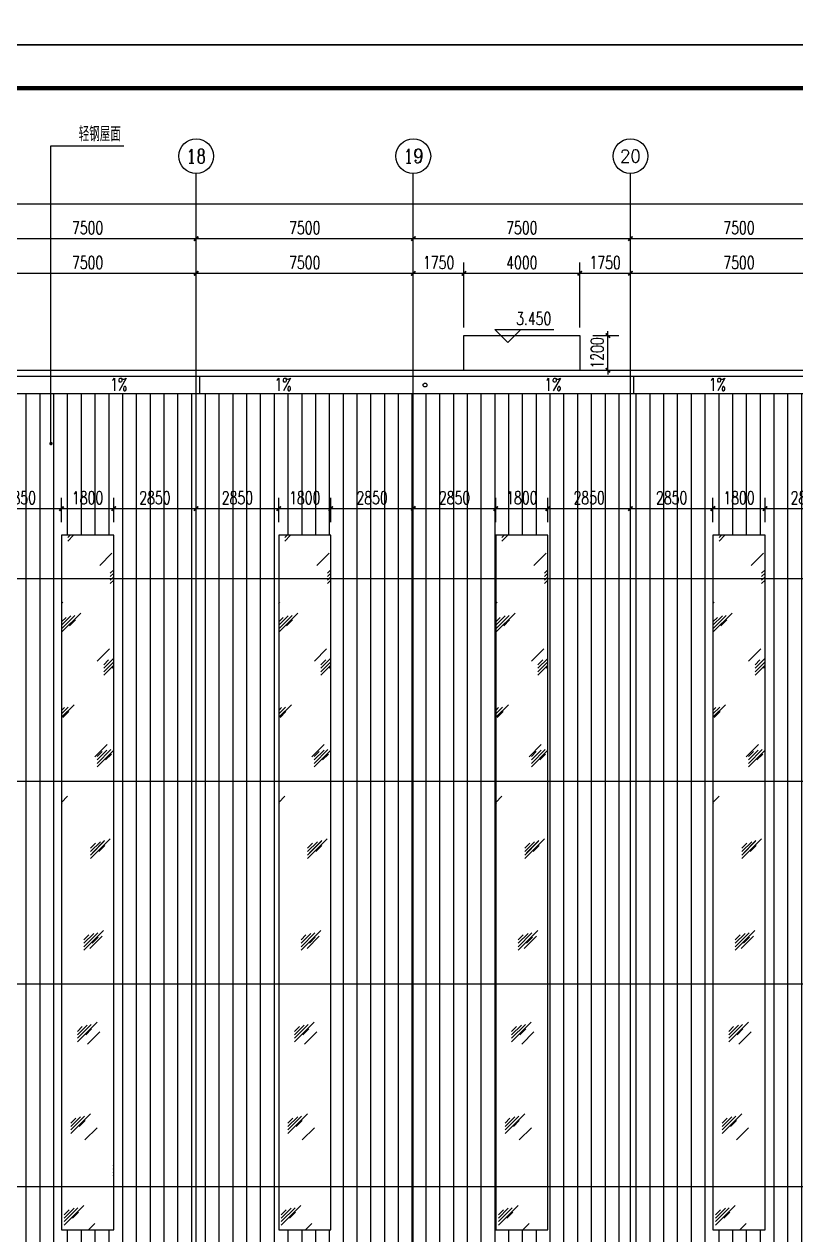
# Model space of a CAD drawing. Extents: x 962303 to 1579583, y -174742 to 224716.
# Drawn here: x 1470283 to 1496935, y 36142 to 77971 of the extents above; entities that cross this region are included whole.
import ezdxf
from ezdxf.enums import TextEntityAlignment as Align

# ---------------------------------------------------------------- set-up
doc = ezdxf.new("R2010")
doc.units = 0
doc.header["$LTSCALE"] = 1000
doc.header["$MEASUREMENT"] = 0
for name, color, linetype in [('AXIS', 3, 'Continuous'), ('AXIS_TEXT', 7, 'Continuous'), ('DIM_ELEV', 3, 'Continuous'), ('DIM_LEAD', 3, 'Continuous'), ('DIM_SYMB', 3, 'Continuous'), ('DOTE', 1, 'Continuous'), ('PUB_DIM', 3, 'Continuous'), ('PUB_TEXT', 7, 'Continuous'), ('PUB_TITLE', 4, 'Continuous')]:
    doc.layers.add(name, color=color, linetype=linetype)
doc.styles.add('_TCH_AXIS', font='COMPLEX', dxfattribs={"bigfont": 'GBCBIG'})
doc.styles.add('_TCH_DIM', font='SIMPLEX', dxfattribs={"bigfont": 'GBCBIG'})
doc.styles.add('_TCH_DIM_T3', font='SIMPLEX', dxfattribs={"width": 0.705882, "bigfont": 'GBCBIG'})
doc.styles.add('COMPLEX', font='COMPLEX')
doc.dimstyles.new('_TCH_ARCH&&150', dxfattribs={"dimtxt": 446.25, "dimasz": 150, "dimexe": 375, "dimexo": 450, "dimgap": 150, "dimtad": 1, "dimdec": 0, "dimzin": 0, "dimdsep": 46, "dimtxsty": '_TCH_DIM_T3', "dimblk": 'ARCHTICK', "dimcen": 0.09, "dimclrt": 7, "dimazin": 2, "dimtfac": 1, "dimtdec": 0, "dimtix": 1, "dimtmove": 2, "dimatfit": 3, "dimfxl": 0, "dimtolj": 1, "dimtzin": 0, "dimarcsym": 0})

# ---------------------------------------------------------------- blocks, each defined once
blk = doc.blocks.new('_ArchTick')
at = {"color": 0, "linetype": 'ByBlock', "const_width": 0.4}
blk.add_lwpolyline([(-0.5, -0.5), (0.5, 0.5)], dxfattribs=at)
blk = doc.blocks.new('*D167')
at = {"layer": 'Defpoints', "color": 0}
for p in [(1471573, 61234), (1468723, 60313), (1471573, 60313)]:
    blk.add_point(p, dxfattribs=at)
at = {"layer": 'PUB_DIM', "color": 0, "lineweight": -2}
for p, q in [((1468723, 60763), (1468723, 61609)), ((1471573, 60763), (1471573, 61609)), ((1468723, 61234), (1471573, 61234))]:
    blk.add_line(p, q, dxfattribs=at)
at = {"layer": 'PUB_DIM', "color": 0, "lineweight": -2, "xscale": 150, "yscale": 150, "zscale": 150, "rotation": 180}
blk.add_blockref('_ArchTick', (1468723, 61234), dxfattribs=at)
at = {"layer": 'PUB_DIM', "color": 0, "lineweight": -2, "xscale": 150, "yscale": 150, "zscale": 150}
blk.add_blockref('_ArchTick', (1471573, 61234), dxfattribs=at)
at = {"layer": 'PUB_DIM', "color": 7, "insert": (1470148, 61607), "char_height": 446.2, "attachment_point": 5, "style": '_TCH_DIM_T3'}
blk.add_mtext('\\A1;2850', dxfattribs=at)
blk = doc.blocks.new('*D168')
at = {"layer": 'Defpoints', "color": 0}
for p in [(1473373, 61234), (1471573, 60313), (1473373, 60313)]:
    blk.add_point(p, dxfattribs=at)
at = {"layer": 'PUB_DIM', "color": 0, "lineweight": -2}
for p, q in [((1471573, 60763), (1471573, 61609)), ((1473373, 60763), (1473373, 61609)), ((1471573, 61234), (1473373, 61234))]:
    blk.add_line(p, q, dxfattribs=at)
at = {"layer": 'PUB_DIM', "color": 0, "lineweight": -2, "xscale": 150, "yscale": 150, "zscale": 150, "rotation": 180}
blk.add_blockref('_ArchTick', (1471573, 61234), dxfattribs=at)
at = {"layer": 'PUB_DIM', "color": 0, "lineweight": -2, "xscale": 150, "yscale": 150, "zscale": 150}
blk.add_blockref('_ArchTick', (1473373, 61234), dxfattribs=at)
at = {"layer": 'PUB_DIM', "color": 7, "insert": (1472473, 61607), "char_height": 446.2, "attachment_point": 5, "style": '_TCH_DIM_T3'}
blk.add_mtext('\\A1;1800', dxfattribs=at)
blk = doc.blocks.new('*D169')
at = {"layer": 'Defpoints', "color": 0}
for p in [(1476223, 61234), (1473373, 60313), (1476223, 60313)]:
    blk.add_point(p, dxfattribs=at)
at = {"layer": 'PUB_DIM', "color": 0, "lineweight": -2}
for p, q in [((1473373, 60763), (1473373, 61609)), ((1476223, 60763), (1476223, 61609)), ((1473373, 61234), (1476223, 61234))]:
    blk.add_line(p, q, dxfattribs=at)
at = {"layer": 'PUB_DIM', "color": 0, "lineweight": -2, "xscale": 150, "yscale": 150, "zscale": 150, "rotation": 180}
blk.add_blockref('_ArchTick', (1473373, 61234), dxfattribs=at)
at = {"layer": 'PUB_DIM', "color": 0, "lineweight": -2, "xscale": 150, "yscale": 150, "zscale": 150}
blk.add_blockref('_ArchTick', (1476223, 61234), dxfattribs=at)
at = {"layer": 'PUB_DIM', "color": 7, "insert": (1474798, 61607), "char_height": 446.2, "attachment_point": 5, "style": '_TCH_DIM_T3'}
blk.add_mtext('\\A1;2850', dxfattribs=at)
blk = doc.blocks.new('*D170')
at = {"layer": 'Defpoints', "color": 0}
for p in [(1479073, 61234), (1476223, 60313), (1479073, 60313)]:
    blk.add_point(p, dxfattribs=at)
at = {"layer": 'PUB_DIM', "color": 0, "lineweight": -2}
for p, q in [((1476223, 60763), (1476223, 61609)), ((1479073, 60763), (1479073, 61609)), ((1476223, 61234), (1479073, 61234))]:
    blk.add_line(p, q, dxfattribs=at)
at = {"layer": 'PUB_DIM', "color": 0, "lineweight": -2, "xscale": 150, "yscale": 150, "zscale": 150, "rotation": 180}
blk.add_blockref('_ArchTick', (1476223, 61234), dxfattribs=at)
at = {"layer": 'PUB_DIM', "color": 0, "lineweight": -2, "xscale": 150, "yscale": 150, "zscale": 150}
blk.add_blockref('_ArchTick', (1479073, 61234), dxfattribs=at)
at = {"layer": 'PUB_DIM', "color": 7, "insert": (1477648, 61607), "char_height": 446.2, "attachment_point": 5, "style": '_TCH_DIM_T3'}
blk.add_mtext('\\A1;2850', dxfattribs=at)
blk = doc.blocks.new('*D171')
at = {"layer": 'Defpoints', "color": 0}
for p in [(1480873, 61234), (1479073, 60313), (1480873, 60313)]:
    blk.add_point(p, dxfattribs=at)
at = {"layer": 'PUB_DIM', "color": 0, "lineweight": -2}
for p, q in [((1479073, 60763), (1479073, 61609)), ((1480873, 60763), (1480873, 61609)), ((1479073, 61234), (1480873, 61234))]:
    blk.add_line(p, q, dxfattribs=at)
at = {"layer": 'PUB_DIM', "color": 0, "lineweight": -2, "xscale": 150, "yscale": 150, "zscale": 150, "rotation": 180}
blk.add_blockref('_ArchTick', (1479073, 61234), dxfattribs=at)
at = {"layer": 'PUB_DIM', "color": 0, "lineweight": -2, "xscale": 150, "yscale": 150, "zscale": 150}
blk.add_blockref('_ArchTick', (1480873, 61234), dxfattribs=at)
at = {"layer": 'PUB_DIM', "color": 7, "insert": (1479973, 61607), "char_height": 446.2, "attachment_point": 5, "style": '_TCH_DIM_T3'}
blk.add_mtext('\\A1;1800', dxfattribs=at)
blk = doc.blocks.new('*D172')
at = {"layer": 'Defpoints', "color": 0}
for p in [(1483723, 61234), (1480873, 60313), (1483723, 60313)]:
    blk.add_point(p, dxfattribs=at)
at = {"layer": 'PUB_DIM', "color": 0, "lineweight": -2}
for p, q in [((1480873, 60763), (1480873, 61609)), ((1483723, 60763), (1483723, 61609)), ((1480873, 61234), (1483723, 61234))]:
    blk.add_line(p, q, dxfattribs=at)
at = {"layer": 'PUB_DIM', "color": 0, "lineweight": -2, "xscale": 150, "yscale": 150, "zscale": 150, "rotation": 180}
blk.add_blockref('_ArchTick', (1480873, 61234), dxfattribs=at)
at = {"layer": 'PUB_DIM', "color": 0, "lineweight": -2, "xscale": 150, "yscale": 150, "zscale": 150}
blk.add_blockref('_ArchTick', (1483723, 61234), dxfattribs=at)
at = {"layer": 'PUB_DIM', "color": 7, "insert": (1482298, 61607), "char_height": 446.2, "attachment_point": 5, "style": '_TCH_DIM_T3'}
blk.add_mtext('\\A1;2850', dxfattribs=at)
blk = doc.blocks.new('*D173')
at = {"layer": 'Defpoints', "color": 0}
for p in [(1486573, 61234), (1483723, 60313), (1486573, 60313)]:
    blk.add_point(p, dxfattribs=at)
at = {"layer": 'PUB_DIM', "color": 0, "lineweight": -2}
for p, q in [((1483723, 60763), (1483723, 61609)), ((1486573, 60763), (1486573, 61609)), ((1483723, 61234), (1486573, 61234))]:
    blk.add_line(p, q, dxfattribs=at)
at = {"layer": 'PUB_DIM', "color": 0, "lineweight": -2, "xscale": 150, "yscale": 150, "zscale": 150, "rotation": 180}
blk.add_blockref('_ArchTick', (1483723, 61234), dxfattribs=at)
at = {"layer": 'PUB_DIM', "color": 0, "lineweight": -2, "xscale": 150, "yscale": 150, "zscale": 150}
blk.add_blockref('_ArchTick', (1486573, 61234), dxfattribs=at)
at = {"layer": 'PUB_DIM', "color": 7, "insert": (1485148, 61607), "char_height": 446.2, "attachment_point": 5, "style": '_TCH_DIM_T3'}
blk.add_mtext('\\A1;2850', dxfattribs=at)
blk = doc.blocks.new('*D174')
at = {"layer": 'Defpoints', "color": 0}
for p in [(1488373, 61234), (1486573, 60313), (1488373, 60313)]:
    blk.add_point(p, dxfattribs=at)
at = {"layer": 'PUB_DIM', "color": 0, "lineweight": -2}
for p, q in [((1486573, 60763), (1486573, 61609)), ((1488373, 60763), (1488373, 61609)), ((1486573, 61234), (1488373, 61234))]:
    blk.add_line(p, q, dxfattribs=at)
at = {"layer": 'PUB_DIM', "color": 0, "lineweight": -2, "xscale": 150, "yscale": 150, "zscale": 150, "rotation": 180}
blk.add_blockref('_ArchTick', (1486573, 61234), dxfattribs=at)
at = {"layer": 'PUB_DIM', "color": 0, "lineweight": -2, "xscale": 150, "yscale": 150, "zscale": 150}
blk.add_blockref('_ArchTick', (1488373, 61234), dxfattribs=at)
at = {"layer": 'PUB_DIM', "color": 7, "insert": (1487473, 61607), "char_height": 446.2, "attachment_point": 5, "style": '_TCH_DIM_T3'}
blk.add_mtext('\\A1;1800', dxfattribs=at)
blk = doc.blocks.new('*D175')
at = {"layer": 'Defpoints', "color": 0}
for p in [(1491223, 61234), (1488373, 60313), (1491223, 60313)]:
    blk.add_point(p, dxfattribs=at)
at = {"layer": 'PUB_DIM', "color": 0, "lineweight": -2}
for p, q in [((1488373, 60763), (1488373, 61609)), ((1491223, 60763), (1491223, 61609)), ((1488373, 61234), (1491223, 61234))]:
    blk.add_line(p, q, dxfattribs=at)
at = {"layer": 'PUB_DIM', "color": 0, "lineweight": -2, "xscale": 150, "yscale": 150, "zscale": 150, "rotation": 180}
blk.add_blockref('_ArchTick', (1488373, 61234), dxfattribs=at)
at = {"layer": 'PUB_DIM', "color": 0, "lineweight": -2, "xscale": 150, "yscale": 150, "zscale": 150}
blk.add_blockref('_ArchTick', (1491223, 61234), dxfattribs=at)
at = {"layer": 'PUB_DIM', "color": 7, "insert": (1489798, 61607), "char_height": 446.2, "attachment_point": 5, "style": '_TCH_DIM_T3'}
blk.add_mtext('\\A1;2850', dxfattribs=at)
blk = doc.blocks.new('*D176')
at = {"layer": 'Defpoints', "color": 0}
for p in [(1494073, 61234), (1491223, 60313), (1494073, 60313)]:
    blk.add_point(p, dxfattribs=at)
at = {"layer": 'PUB_DIM', "color": 0, "lineweight": -2}
for p, q in [((1491223, 60763), (1491223, 61609)), ((1494073, 60763), (1494073, 61609)), ((1491223, 61234), (1494073, 61234))]:
    blk.add_line(p, q, dxfattribs=at)
at = {"layer": 'PUB_DIM', "color": 0, "lineweight": -2, "xscale": 150, "yscale": 150, "zscale": 150, "rotation": 180}
blk.add_blockref('_ArchTick', (1491223, 61234), dxfattribs=at)
at = {"layer": 'PUB_DIM', "color": 0, "lineweight": -2, "xscale": 150, "yscale": 150, "zscale": 150}
blk.add_blockref('_ArchTick', (1494073, 61234), dxfattribs=at)
at = {"layer": 'PUB_DIM', "color": 7, "insert": (1492648, 61607), "char_height": 446.2, "attachment_point": 5, "style": '_TCH_DIM_T3'}
blk.add_mtext('\\A1;2850', dxfattribs=at)
blk = doc.blocks.new('*D177')
at = {"layer": 'Defpoints', "color": 0}
for p in [(1495873, 61234), (1494073, 60313), (1495873, 60313)]:
    blk.add_point(p, dxfattribs=at)
at = {"layer": 'PUB_DIM', "color": 0, "lineweight": -2}
for p, q in [((1494073, 60763), (1494073, 61609)), ((1495873, 60763), (1495873, 61609)), ((1494073, 61234), (1495873, 61234))]:
    blk.add_line(p, q, dxfattribs=at)
at = {"layer": 'PUB_DIM', "color": 0, "lineweight": -2, "xscale": 150, "yscale": 150, "zscale": 150, "rotation": 180}
blk.add_blockref('_ArchTick', (1494073, 61234), dxfattribs=at)
at = {"layer": 'PUB_DIM', "color": 0, "lineweight": -2, "xscale": 150, "yscale": 150, "zscale": 150}
blk.add_blockref('_ArchTick', (1495873, 61234), dxfattribs=at)
at = {"layer": 'PUB_DIM', "color": 7, "insert": (1494973, 61607), "char_height": 446.2, "attachment_point": 5, "style": '_TCH_DIM_T3'}
blk.add_mtext('\\A1;1800', dxfattribs=at)
blk = doc.blocks.new('*D178')
at = {"layer": 'Defpoints', "color": 0}
for p in [(1498723, 61234), (1495873, 60313), (1498723, 60313)]:
    blk.add_point(p, dxfattribs=at)
at = {"layer": 'PUB_DIM', "color": 0, "lineweight": -2}
for p, q in [((1495873, 60763), (1495873, 61609)), ((1498723, 60763), (1498723, 61609)), ((1495873, 61234), (1498723, 61234))]:
    blk.add_line(p, q, dxfattribs=at)
at = {"layer": 'PUB_DIM', "color": 0, "lineweight": -2, "xscale": 150, "yscale": 150, "zscale": 150, "rotation": 180}
blk.add_blockref('_ArchTick', (1495873, 61234), dxfattribs=at)
at = {"layer": 'PUB_DIM', "color": 0, "lineweight": -2, "xscale": 150, "yscale": 150, "zscale": 150}
blk.add_blockref('_ArchTick', (1498723, 61234), dxfattribs=at)
at = {"layer": 'PUB_DIM', "color": 7, "insert": (1497298, 61607), "char_height": 446.2, "attachment_point": 5, "style": '_TCH_DIM_T3'}
blk.add_mtext('\\A1;2850', dxfattribs=at)
blk = doc.blocks.new('*D210')
at = {"layer": 'Defpoints', "color": 0}
for p in [(1489473, 67213), (1490448, 67213), (1489473, 66013)]:
    blk.add_point(p, dxfattribs=at)
at = {"layer": 'PUB_DIM', "color": 0, "lineweight": -2}
for p, q in [((1490448, 67213), (1490448, 67363)), ((1489923, 67213), (1490823, 67213)), ((1490448, 66013), (1490448, 67213)), ((1489923, 66013), (1490823, 66013)), ((1490448, 66013), (1490448, 65863))]:
    blk.add_line(p, q, dxfattribs=at)
at = {"layer": 'PUB_DIM', "color": 0, "lineweight": -2, "xscale": 150, "yscale": 150, "zscale": 150}
for p, rotation in [((1490448, 67213), 270), ((1490448, 66013), 90)]:
    blk.add_blockref('_ArchTick', p, dxfattribs=dict(at, rotation=rotation))
at = {"layer": 'PUB_DIM', "color": 7, "insert": (1490075, 66613), "char_height": 446.2, "attachment_point": 5, "rotation": 90, "style": '_TCH_DIM_T3'}
blk.add_mtext('\\A1;1200', dxfattribs=at)
blk = doc.blocks.new('*D237')
at = {"layer": 'AXIS', "color": 0, "lineweight": -2}
for p, q in [((1468723, 67490), (1468723, 69738)), ((1476223, 67490), (1476223, 69738)), ((1468723, 69363), (1476223, 69363))]:
    blk.add_line(p, q, dxfattribs=at)
at = {"layer": 'Defpoints', "color": 0}
for p in [(1476223, 69363), (1468723, 67040), (1476223, 67040)]:
    blk.add_point(p, dxfattribs=at)
at = {"layer": 'AXIS', "color": 0, "lineweight": -2, "xscale": 150, "yscale": 150, "zscale": 150, "rotation": 180}
blk.add_blockref('_ArchTick', (1468723, 69363), dxfattribs=at)
at = {"layer": 'AXIS', "color": 0, "lineweight": -2, "xscale": 150, "yscale": 150, "zscale": 150}
blk.add_blockref('_ArchTick', (1476223, 69363), dxfattribs=at)
at = {"layer": 'AXIS', "color": 7, "insert": (1472473, 69736), "char_height": 446.2, "attachment_point": 5, "style": '_TCH_DIM_T3'}
blk.add_mtext('\\A1;7500', dxfattribs=at)
blk = doc.blocks.new('*D238')
at = {"layer": 'AXIS', "color": 0, "lineweight": -2}
for p, q in [((1476223, 67490), (1476223, 69738)), ((1483723, 67490), (1483723, 69738)), ((1476223, 69363), (1483723, 69363))]:
    blk.add_line(p, q, dxfattribs=at)
at = {"layer": 'Defpoints', "color": 0}
for p in [(1483723, 69363), (1476223, 67040), (1483723, 67040)]:
    blk.add_point(p, dxfattribs=at)
at = {"layer": 'AXIS', "color": 0, "lineweight": -2, "xscale": 150, "yscale": 150, "zscale": 150, "rotation": 180}
blk.add_blockref('_ArchTick', (1476223, 69363), dxfattribs=at)
at = {"layer": 'AXIS', "color": 0, "lineweight": -2, "xscale": 150, "yscale": 150, "zscale": 150}
blk.add_blockref('_ArchTick', (1483723, 69363), dxfattribs=at)
at = {"layer": 'AXIS', "color": 7, "insert": (1479973, 69736), "char_height": 446.2, "attachment_point": 5, "style": '_TCH_DIM_T3'}
blk.add_mtext('\\A1;7500', dxfattribs=at)
blk = doc.blocks.new('*D239')
at = {"layer": 'AXIS', "color": 0, "lineweight": -2}
for p, q in [((1483723, 67490), (1483723, 69738)), ((1485473, 67490), (1485473, 69738)), ((1483723, 69363), (1485473, 69363))]:
    blk.add_line(p, q, dxfattribs=at)
at = {"layer": 'Defpoints', "color": 0}
for p in [(1485473, 69363), (1483723, 67040), (1485473, 67040)]:
    blk.add_point(p, dxfattribs=at)
at = {"layer": 'AXIS', "color": 0, "lineweight": -2, "xscale": 150, "yscale": 150, "zscale": 150, "rotation": 180}
blk.add_blockref('_ArchTick', (1483723, 69363), dxfattribs=at)
at = {"layer": 'AXIS', "color": 0, "lineweight": -2, "xscale": 150, "yscale": 150, "zscale": 150}
blk.add_blockref('_ArchTick', (1485473, 69363), dxfattribs=at)
at = {"layer": 'AXIS', "color": 7, "insert": (1484598, 69736), "char_height": 446.2, "attachment_point": 5, "style": '_TCH_DIM_T3'}
blk.add_mtext('\\A1;1750', dxfattribs=at)
blk = doc.blocks.new('*D240')
at = {"layer": 'AXIS', "color": 0, "lineweight": -2}
for p, q in [((1485473, 67490), (1485473, 69738)), ((1489473, 67490), (1489473, 69738)), ((1485473, 69363), (1489473, 69363))]:
    blk.add_line(p, q, dxfattribs=at)
at = {"layer": 'Defpoints', "color": 0}
for p in [(1489473, 69363), (1485473, 67040), (1489473, 67040)]:
    blk.add_point(p, dxfattribs=at)
at = {"layer": 'AXIS', "color": 0, "lineweight": -2, "xscale": 150, "yscale": 150, "zscale": 150, "rotation": 180}
blk.add_blockref('_ArchTick', (1485473, 69363), dxfattribs=at)
at = {"layer": 'AXIS', "color": 0, "lineweight": -2, "xscale": 150, "yscale": 150, "zscale": 150}
blk.add_blockref('_ArchTick', (1489473, 69363), dxfattribs=at)
at = {"layer": 'AXIS', "color": 7, "insert": (1487473, 69736), "char_height": 446.2, "attachment_point": 5, "style": '_TCH_DIM_T3'}
blk.add_mtext('\\A1;4000', dxfattribs=at)
blk = doc.blocks.new('*D241')
at = {"layer": 'AXIS', "color": 0, "lineweight": -2}
for p, q in [((1489473, 67490), (1489473, 69738)), ((1491223, 67490), (1491223, 69738)), ((1489473, 69363), (1491223, 69363))]:
    blk.add_line(p, q, dxfattribs=at)
at = {"layer": 'Defpoints', "color": 0}
for p in [(1491223, 69363), (1489473, 67040), (1491223, 67040)]:
    blk.add_point(p, dxfattribs=at)
at = {"layer": 'AXIS', "color": 0, "lineweight": -2, "xscale": 150, "yscale": 150, "zscale": 150, "rotation": 180}
blk.add_blockref('_ArchTick', (1489473, 69363), dxfattribs=at)
at = {"layer": 'AXIS', "color": 0, "lineweight": -2, "xscale": 150, "yscale": 150, "zscale": 150}
blk.add_blockref('_ArchTick', (1491223, 69363), dxfattribs=at)
at = {"layer": 'AXIS', "color": 7, "insert": (1490348, 69736), "char_height": 446.2, "attachment_point": 5, "style": '_TCH_DIM_T3'}
blk.add_mtext('\\A1;1750', dxfattribs=at)
blk = doc.blocks.new('*D242')
at = {"layer": 'AXIS', "color": 0, "lineweight": -2}
for p, q in [((1491223, 67490), (1491223, 69738)), ((1498723, 67490), (1498723, 69738)), ((1491223, 69363), (1498723, 69363))]:
    blk.add_line(p, q, dxfattribs=at)
at = {"layer": 'Defpoints', "color": 0}
for p in [(1498723, 69363), (1491223, 67040), (1498723, 67040)]:
    blk.add_point(p, dxfattribs=at)
at = {"layer": 'AXIS', "color": 0, "lineweight": -2, "xscale": 150, "yscale": 150, "zscale": 150, "rotation": 180}
blk.add_blockref('_ArchTick', (1491223, 69363), dxfattribs=at)
at = {"layer": 'AXIS', "color": 0, "lineweight": -2, "xscale": 150, "yscale": 150, "zscale": 150}
blk.add_blockref('_ArchTick', (1498723, 69363), dxfattribs=at)
at = {"layer": 'AXIS', "color": 7, "insert": (1494973, 69736), "char_height": 446.2, "attachment_point": 5, "style": '_TCH_DIM_T3'}
blk.add_mtext('\\A1;7500', dxfattribs=at)
blk = doc.blocks.new('*D849')
at = {"layer": 'AXIS', "color": 0, "lineweight": -2}
for p, q in [((1468723, 67263), (1468723, 70938)), ((1476223, 67263), (1476223, 70938)), ((1468723, 70563), (1476223, 70563))]:
    blk.add_line(p, q, dxfattribs=at)
at = {"layer": 'Defpoints', "color": 0}
for p in [(1476223, 70563), (1468723, 66813), (1476223, 66813)]:
    blk.add_point(p, dxfattribs=at)
at = {"layer": 'AXIS', "color": 0, "lineweight": -2, "xscale": 150, "yscale": 150, "zscale": 150, "rotation": 180}
blk.add_blockref('_ArchTick', (1468723, 70563), dxfattribs=at)
at = {"layer": 'AXIS', "color": 0, "lineweight": -2, "xscale": 150, "yscale": 150, "zscale": 150}
blk.add_blockref('_ArchTick', (1476223, 70563), dxfattribs=at)
at = {"layer": 'AXIS', "color": 7, "insert": (1472473, 70936), "char_height": 446.2, "attachment_point": 5, "style": '_TCH_DIM_T3'}
blk.add_mtext('\\A1;7500', dxfattribs=at)
blk = doc.blocks.new('*D850')
at = {"layer": 'AXIS', "color": 0, "lineweight": -2}
for p, q in [((1476223, 67263), (1476223, 70938)), ((1483723, 67263), (1483723, 70938)), ((1476223, 70563), (1483723, 70563))]:
    blk.add_line(p, q, dxfattribs=at)
at = {"layer": 'Defpoints', "color": 0}
for p in [(1483723, 70563), (1476223, 66813), (1483723, 66813)]:
    blk.add_point(p, dxfattribs=at)
at = {"layer": 'AXIS', "color": 0, "lineweight": -2, "xscale": 150, "yscale": 150, "zscale": 150, "rotation": 180}
blk.add_blockref('_ArchTick', (1476223, 70563), dxfattribs=at)
at = {"layer": 'AXIS', "color": 0, "lineweight": -2, "xscale": 150, "yscale": 150, "zscale": 150}
blk.add_blockref('_ArchTick', (1483723, 70563), dxfattribs=at)
at = {"layer": 'AXIS', "color": 7, "insert": (1479973, 70936), "char_height": 446.2, "attachment_point": 5, "style": '_TCH_DIM_T3'}
blk.add_mtext('\\A1;7500', dxfattribs=at)
blk = doc.blocks.new('*D851')
at = {"layer": 'AXIS', "color": 0, "lineweight": -2}
for p, q in [((1483723, 67263), (1483723, 70938)), ((1491223, 67263), (1491223, 70938)), ((1483723, 70563), (1491223, 70563))]:
    blk.add_line(p, q, dxfattribs=at)
at = {"layer": 'Defpoints', "color": 0}
for p in [(1491223, 70563), (1483723, 66813), (1491223, 66813)]:
    blk.add_point(p, dxfattribs=at)
at = {"layer": 'AXIS', "color": 0, "lineweight": -2, "xscale": 150, "yscale": 150, "zscale": 150, "rotation": 180}
blk.add_blockref('_ArchTick', (1483723, 70563), dxfattribs=at)
at = {"layer": 'AXIS', "color": 0, "lineweight": -2, "xscale": 150, "yscale": 150, "zscale": 150}
blk.add_blockref('_ArchTick', (1491223, 70563), dxfattribs=at)
at = {"layer": 'AXIS', "color": 7, "insert": (1487473, 70936), "char_height": 446.2, "attachment_point": 5, "style": '_TCH_DIM_T3'}
blk.add_mtext('\\A1;7500', dxfattribs=at)
blk = doc.blocks.new('*D852')
at = {"layer": 'AXIS', "color": 0, "lineweight": -2}
for p, q in [((1491223, 67263), (1491223, 70938)), ((1498723, 67263), (1498723, 70938)), ((1491223, 70563), (1498723, 70563))]:
    blk.add_line(p, q, dxfattribs=at)
at = {"layer": 'Defpoints', "color": 0}
for p in [(1498723, 70563), (1491223, 66813), (1498723, 66813)]:
    blk.add_point(p, dxfattribs=at)
at = {"layer": 'AXIS', "color": 0, "lineweight": -2, "xscale": 150, "yscale": 150, "zscale": 150, "rotation": 180}
blk.add_blockref('_ArchTick', (1491223, 70563), dxfattribs=at)
at = {"layer": 'AXIS', "color": 0, "lineweight": -2, "xscale": 150, "yscale": 150, "zscale": 150}
blk.add_blockref('_ArchTick', (1498723, 70563), dxfattribs=at)
at = {"layer": 'AXIS', "color": 7, "insert": (1494973, 70936), "char_height": 446.2, "attachment_point": 5, "style": '_TCH_DIM_T3'}
blk.add_mtext('\\A1;7500', dxfattribs=at)
blk = doc.blocks.new('*D861')
at = {"layer": 'AXIS', "color": 0, "lineweight": -2}
for p, q in [((1348723, 67263), (1348723, 72138)), ((1558723, 67263), (1558723, 72138)), ((1348723, 71763), (1558723, 71763))]:
    blk.add_line(p, q, dxfattribs=at)
at = {"layer": 'Defpoints', "color": 0}
for p in [(1558723, 71763), (1348723, 66813), (1558723, 66813)]:
    blk.add_point(p, dxfattribs=at)
at = {"layer": 'AXIS', "color": 0, "lineweight": -2, "xscale": 150, "yscale": 150, "zscale": 150, "rotation": 180}
blk.add_blockref('_ArchTick', (1348723, 71763), dxfattribs=at)
at = {"layer": 'AXIS', "color": 0, "lineweight": -2, "xscale": 150, "yscale": 150, "zscale": 150}
blk.add_blockref('_ArchTick', (1558723, 71763), dxfattribs=at)
at = {"layer": 'AXIS', "color": 7, "insert": (1453723, 72136), "char_height": 446.2, "attachment_point": 5, "style": '_TCH_DIM_T3'}
blk.add_mtext('\\A1;210000', dxfattribs=at)
blk = doc.blocks.new('_AXISO')
blk.add_circle((0, 0), 0.5)
at = {"layer": 'AXIS_TEXT', "style": 'COMPLEX', "width": 1.041667}
blk.add_attdef('A', text='', height=0.56, dxfattribs=at).set_placement((-0.25, -0.28), (0.25, -0.28), align=Align.FIT)

msp = doc.modelspace()

# ---------------------------------------------------------------- hatches: boundary and pattern name
h = msp.add_hatch()
h.set_pattern_fill('LINE', color=251, scale=500, angle=90, style=0)
h.set_pattern_definition([(90, (860277.7, 33526), (-476.25, 3e-14), [])])
h.paths.add_polyline_path([(1473373.2, 60313.1), (1473373.2, 58813.1), (1476223.2, 58813.1), (1476223.2, 65213.1), (1468723.2, 65213.1), (1468723.2, 58813.1), (1471573.2, 58813.1), (1471573.2, 60313.1)])
h.paths.add_polyline_path([(1480873.2, 60313.1), (1480873.2, 58813.1), (1483723.2, 58813.1), (1483723.2, 65213.1), (1476223.2, 65213.1), (1476223.2, 58813.1), (1479073.2, 58813.1), (1479073.2, 60313.1)])
h.paths.add_polyline_path([(1486573.2, 60313.1), (1488373.2, 60313.1), (1488373.2, 58813.1), (1491223.2, 58813.1), (1491223.2, 65213.1), (1483723.2, 65213.1), (1483723.2, 58813.1), (1486573.2, 58813.1)])
h.paths.add_polyline_path([(1488373.2, 51813.1), (1491223.2, 51813.1), (1491223.2, 58813.1), (1488373.2, 58813.1)])
h.paths.add_polyline_path([(1486573.2, 58813.1), (1483723.2, 58813.1), (1483723.2, 51813.1), (1486573.2, 51813.1)])
h.paths.add_polyline_path([(1483723.2, 58813.1), (1480873.2, 58813.1), (1480873.2, 51813.1), (1483723.2, 51813.1)])
h.paths.add_polyline_path([(1479073.2, 58813.1), (1476223.2, 58813.1), (1476223.2, 51813.1), (1479073.2, 51813.1)])
h.paths.add_polyline_path([(1476223.2, 58813.1), (1473373.2, 58813.1), (1473373.2, 51813.1), (1476223.2, 51813.1)])
h.paths.add_polyline_path([(1468723.2, 51813.1), (1471573.2, 51813.1), (1471573.2, 58813.1), (1468723.2, 58813.1)])
h.paths.add_polyline_path([(1471573.2, 51813.1), (1468723.2, 51813.1), (1468723.2, 44813.1), (1471573.2, 44813.1)])
h.paths.add_polyline_path([(1473373.2, 44813.1), (1476223.2, 44813.1), (1476223.2, 51813.1), (1473373.2, 51813.1)])
h.paths.add_polyline_path([(1479073.2, 51813.1), (1476223.2, 51813.1), (1476223.2, 44813.1), (1479073.2, 44813.1)])
h.paths.add_polyline_path([(1480873.2, 44813.1), (1483723.2, 44813.1), (1483723.2, 51813.1), (1480873.2, 51813.1)])
h.paths.add_polyline_path([(1483723.2, 44813.1), (1486573.2, 44813.1), (1486573.2, 51813.1), (1483723.2, 51813.1)])
h.paths.add_polyline_path([(1491223.2, 51813.1), (1488373.2, 51813.1), (1488373.2, 44813.1), (1491223.2, 44813.1)])
h.paths.add_polyline_path([(1491223.2, 44813.1), (1488373.2, 44813.1), (1488373.2, 37813.1), (1491223.2, 37813.1)])
h.paths.add_polyline_path([(1486573.2, 44813.1), (1483723.2, 44813.1), (1483723.2, 37813.1), (1486573.2, 37813.1)])
h.paths.add_polyline_path([(1483723.2, 44813.1), (1480873.2, 44813.1), (1480873.2, 37813.1), (1483723.2, 37813.1)])
h.paths.add_polyline_path([(1476223.2, 37813.1), (1479073.2, 37813.1), (1479073.2, 44813.1), (1476223.2, 44813.1)])
h.paths.add_polyline_path([(1473373.2, 37813.1), (1476223.2, 37813.1), (1476223.2, 44813.1), (1473373.2, 44813.1)])
h.paths.add_polyline_path([(1468723.2, 37813.1), (1471573.2, 37813.1), (1471573.2, 44813.1), (1468723.2, 44813.1)])
h.paths.add_polyline_path([(1476223.2, 31413.1), (1476223.2, 37813.1), (1473373.2, 37813.1), (1473373.2, 36313.1), (1471573.2, 36313.1), (1471573.2, 37813.1), (1468723.2, 37813.1), (1468723.2, 31413.1)])
h.paths.add_polyline_path([(1483723.2, 31413.1), (1483723.2, 37813.1), (1480873.2, 37813.1), (1480873.2, 36313.1), (1479073.2, 36313.1), (1479073.2, 37813.1), (1476223.2, 37813.1), (1476223.2, 31413.1)])
h.paths.add_polyline_path([(1491223.2, 31413.1), (1491223.2, 37813.1), (1488373.2, 37813.1), (1488373.2, 36313.1), (1486573.2, 36313.1), (1486573.2, 37813.1), (1483723.2, 37813.1), (1483723.2, 31413.1)])
h = msp.add_hatch()
h.set_pattern_fill('LINE', color=251, scale=500, angle=90, style=0)
h.set_pattern_definition([(90, (882777.7, 33526), (-476.25, 3e-14), [])])
h.paths.add_polyline_path([(1495873.2, 60313.1), (1495873.2, 58813.1), (1498723.2, 58813.1), (1498723.2, 65213.1), (1491223.2, 65213.1), (1491223.2, 58813.1), (1494073.2, 58813.1), (1494073.2, 60313.1)])
h.paths.add_polyline_path([(1503373.2, 60313.1), (1503373.2, 58813.1), (1506223.2, 58813.1), (1506223.2, 65213.1), (1498723.2, 65213.1), (1498723.2, 58813.1), (1501573.2, 58813.1), (1501573.2, 60313.1)])
h.paths.add_polyline_path([(1509073.2, 60313.1), (1510873.2, 60313.1), (1510873.2, 58813.1), (1513723.2, 58813.1), (1513723.2, 65213.1), (1506223.2, 65213.1), (1506223.2, 58813.1), (1509073.2, 58813.1)])
h.paths.add_polyline_path([(1510873.2, 51813.1), (1513723.2, 51813.1), (1513723.2, 58813.1), (1510873.2, 58813.1)])
h.paths.add_polyline_path([(1509073.2, 58813.1), (1506223.2, 58813.1), (1506223.2, 51813.1), (1509073.2, 51813.1)])
h.paths.add_polyline_path([(1506223.2, 58813.1), (1503373.2, 58813.1), (1503373.2, 51813.1), (1506223.2, 51813.1)])
h.paths.add_polyline_path([(1501573.2, 58813.1), (1498723.2, 58813.1), (1498723.2, 51813.1), (1501573.2, 51813.1)])
h.paths.add_polyline_path([(1498723.2, 58813.1), (1495873.2, 58813.1), (1495873.2, 51813.1), (1498723.2, 51813.1)])
h.paths.add_polyline_path([(1491223.2, 51813.1), (1494073.2, 51813.1), (1494073.2, 58813.1), (1491223.2, 58813.1)])
h.paths.add_polyline_path([(1494073.2, 51813.1), (1491223.2, 51813.1), (1491223.2, 44813.1), (1494073.2, 44813.1)])
h.paths.add_polyline_path([(1495873.2, 44813.1), (1498723.2, 44813.1), (1498723.2, 51813.1), (1495873.2, 51813.1)])
h.paths.add_polyline_path([(1501573.2, 51813.1), (1498723.2, 51813.1), (1498723.2, 44813.1), (1501573.2, 44813.1)])
h.paths.add_polyline_path([(1503373.2, 44813.1), (1506223.2, 44813.1), (1506223.2, 51813.1), (1503373.2, 51813.1)])
h.paths.add_polyline_path([(1506223.2, 44813.1), (1509073.2, 44813.1), (1509073.2, 51813.1), (1506223.2, 51813.1)])
h.paths.add_polyline_path([(1513723.2, 51813.1), (1510873.2, 51813.1), (1510873.2, 44813.1), (1513723.2, 44813.1)])
h.paths.add_polyline_path([(1513723.2, 44813.1), (1510873.2, 44813.1), (1510873.2, 37813.1), (1513723.2, 37813.1)])
h.paths.add_polyline_path([(1509073.2, 44813.1), (1506223.2, 44813.1), (1506223.2, 37813.1), (1509073.2, 37813.1)])
h.paths.add_polyline_path([(1506223.2, 44813.1), (1503373.2, 44813.1), (1503373.2, 37813.1), (1506223.2, 37813.1)])
h.paths.add_polyline_path([(1498723.2, 37813.1), (1501573.2, 37813.1), (1501573.2, 44813.1), (1498723.2, 44813.1)])
h.paths.add_polyline_path([(1495873.2, 37813.1), (1498723.2, 37813.1), (1498723.2, 44813.1), (1495873.2, 44813.1)])
h.paths.add_polyline_path([(1491223.2, 37813.1), (1494073.2, 37813.1), (1494073.2, 44813.1), (1491223.2, 44813.1)])
h.paths.add_polyline_path([(1498723.2, 31413.1), (1498723.2, 37813.1), (1495873.2, 37813.1), (1495873.2, 36313.1), (1494073.2, 36313.1), (1494073.2, 37813.1), (1491223.2, 37813.1), (1491223.2, 31413.1)])
h.paths.add_polyline_path([(1506223.2, 31413.1), (1506223.2, 37813.1), (1503373.2, 37813.1), (1503373.2, 36313.1), (1501573.2, 36313.1), (1501573.2, 37813.1), (1498723.2, 37813.1), (1498723.2, 31413.1)])
h.paths.add_polyline_path([(1513723.2, 31413.1), (1513723.2, 37813.1), (1510873.2, 37813.1), (1510873.2, 36313.1), (1509073.2, 36313.1), (1509073.2, 37813.1), (1506223.2, 37813.1), (1506223.2, 31413.1)])
h = msp.add_hatch()
h.set_pattern_fill('玻璃1', color=4, scale=300, style=0)
h.set_pattern_definition([(45, (860277.7, 33646), (-1469.651, 1469.651), [672, -1728]), (45, (860565.7, 33766), (-1469.651, 1469.651), [288, -2112]), (45, (860277.7, 33766), (-1469.651, 1469.651), [480, -1920]), (45, (860421.7, 33646), (1612.2035, -1612.2035), [600, -1800]), (45, (860277.7, 33526), (-1469.651, 1469.651), [960, -1440]), (45, (860277.7, 33886), (-1469.651, 1469.651), [240, -2160])])
h.paths.add_polyline_path([(1473373.2, 60313.1), (1471573.2, 60313.1), (1471573.2, 58813.1), (1473373.2, 58813.1)])
h.paths.add_polyline_path([(1473373.2, 58813.1), (1471573.2, 58813.1), (1471573.2, 51813.1), (1473373.2, 51813.1)])
h.paths.add_polyline_path([(1473373.2, 51813.1), (1471573.2, 51813.1), (1471573.2, 44813.1), (1473373.2, 44813.1)])
h.paths.add_polyline_path([(1473373.2, 44813.1), (1471573.2, 44813.1), (1471573.2, 37813.1), (1473373.2, 37813.1)])
h.paths.add_polyline_path([(1473373.2, 37813.1), (1471573.2, 37813.1), (1471573.2, 36313.1), (1473373.2, 36313.1)])
h = msp.add_hatch()
h.set_pattern_fill('玻璃1', color=4, scale=300, style=0)
h.set_pattern_definition([(45, (867777.7, 33646), (-1469.651, 1469.651), [672, -1728]), (45, (868065.7, 33766), (-1469.651, 1469.651), [288, -2112]), (45, (867777.7, 33766), (-1469.651, 1469.651), [480, -1920]), (45, (867921.7, 33646), (1612.2035, -1612.2035), [600, -1800]), (45, (867777.7, 33526), (-1469.651, 1469.651), [960, -1440]), (45, (867777.7, 33886), (-1469.651, 1469.651), [240, -2160])])
h.paths.add_polyline_path([(1480873.2, 60313.1), (1479073.2, 60313.1), (1479073.2, 58813.1), (1480873.2, 58813.1)])
h.paths.add_polyline_path([(1480873.2, 58813.1), (1479073.2, 58813.1), (1479073.2, 51813.1), (1480873.2, 51813.1)])
h.paths.add_polyline_path([(1480873.2, 51813.1), (1479073.2, 51813.1), (1479073.2, 44813.1), (1480873.2, 44813.1)])
h.paths.add_polyline_path([(1480873.2, 44813.1), (1479073.2, 44813.1), (1479073.2, 37813.1), (1480873.2, 37813.1)])
h.paths.add_polyline_path([(1480873.2, 37813.1), (1479073.2, 37813.1), (1479073.2, 36313.1), (1480873.2, 36313.1)])
h = msp.add_hatch()
h.set_pattern_fill('玻璃1', color=4, scale=300, style=0)
h.set_pattern_definition([(45, (875277.7, 33646), (-1469.651, 1469.651), [672, -1728]), (45, (875565.7, 33766), (-1469.651, 1469.651), [288, -2112]), (45, (875277.7, 33766), (-1469.651, 1469.651), [480, -1920]), (45, (875421.7, 33646), (1612.2035, -1612.2035), [600, -1800]), (45, (875277.7, 33526), (-1469.651, 1469.651), [960, -1440]), (45, (875277.7, 33886), (-1469.651, 1469.651), [240, -2160])])
h.paths.add_polyline_path([(1488373.2, 60313.1), (1486573.2, 60313.1), (1486573.2, 58813.1), (1488373.2, 58813.1)])
h.paths.add_polyline_path([(1488373.2, 58813.1), (1486573.2, 58813.1), (1486573.2, 51813.1), (1488373.2, 51813.1)])
h.paths.add_polyline_path([(1488373.2, 51813.1), (1486573.2, 51813.1), (1486573.2, 44813.1), (1488373.2, 44813.1)])
h.paths.add_polyline_path([(1488373.2, 44813.1), (1486573.2, 44813.1), (1486573.2, 37813.1), (1488373.2, 37813.1)])
h.paths.add_polyline_path([(1488373.2, 37813.1), (1486573.2, 37813.1), (1486573.2, 36313.1), (1488373.2, 36313.1)])
h = msp.add_hatch()
h.set_pattern_fill('玻璃1', color=4, scale=300, style=0)
h.set_pattern_definition([(45, (882777.7, 33646), (-1469.651, 1469.651), [672, -1728]), (45, (883065.7, 33766), (-1469.651, 1469.651), [288, -2112]), (45, (882777.7, 33766), (-1469.651, 1469.651), [480, -1920]), (45, (882921.7, 33646), (1612.2035, -1612.2035), [600, -1800]), (45, (882777.7, 33526), (-1469.651, 1469.651), [960, -1440]), (45, (882777.7, 33886), (-1469.651, 1469.651), [240, -2160])])
h.paths.add_polyline_path([(1495873.2, 60313.1), (1494073.2, 60313.1), (1494073.2, 58813.1), (1495873.2, 58813.1)])
h.paths.add_polyline_path([(1495873.2, 58813.1), (1494073.2, 58813.1), (1494073.2, 51813.1), (1495873.2, 51813.1)])
h.paths.add_polyline_path([(1495873.2, 51813.1), (1494073.2, 51813.1), (1494073.2, 44813.1), (1495873.2, 44813.1)])
h.paths.add_polyline_path([(1495873.2, 44813.1), (1494073.2, 44813.1), (1494073.2, 37813.1), (1495873.2, 37813.1)])
h.paths.add_polyline_path([(1495873.2, 37813.1), (1494073.2, 37813.1), (1494073.2, 36313.1), (1495873.2, 36313.1)])

# ---------------------------------------------------------------- linework, layer by layer
for p, q in [((1348523.2, 66013.1), (1558923.2, 66013.1)), ((1348723.2, 65813.1), (1558923.2, 65813.1)), ((1476343.8, 65213.1), (1476343.8, 65813.1)), ((1491343.8, 65213.1), (1491343.8, 65813.1)), ((1348723.2, 65213.1), (1558723.2, 65213.1))]:
    msp.add_line(p, q)
msp.add_lwpolyline([(1485473.2, 66013.1), (1485473.2, 67213.1), (1489473.2, 67213.1), (1489473.2, 66013.1)])
for points in [[(1471573.2, 36313.1), (1473373.2, 36313.1), (1473373.2, 60313.1), (1471573.2, 60313.1)], [(1479073.2, 36313.1), (1480873.2, 36313.1), (1480873.2, 60313.1), (1479073.2, 60313.1)], [(1486573.2, 36313.1), (1488373.2, 36313.1), (1488373.2, 60313.1), (1486573.2, 60313.1)], [(1494073.2, 36313.1), (1495873.2, 36313.1), (1495873.2, 60313.1), (1494073.2, 60313.1)]]:
    msp.add_lwpolyline(points, close=True)
msp.add_circle((1484128.6, 65503.5), 65.2)
at = {"layer": 'AXIS'}
for p, q in [((1476223.2, 66813.1), (1476223.2, 72813.1)), ((1483723.2, 66813.1), (1483723.2, 72813.1)), ((1491223.2, 66813.1), (1491223.2, 72813.1))]:
    msp.add_line(p, q, dxfattribs=at)
at = {"layer": 'DIM_ELEV'}
for p, q in [((1486983.8, 66970.8), (1486533.8, 67420.8)), ((1486533.8, 67420.8), (1488579.7, 67420.8)), ((1486983.8, 66970.8), (1487433.8, 67420.8))]:
    msp.add_line(p, q, dxfattribs=at)
at = {"layer": 'DIM_LEAD'}
for p, q in [((1471208, 63481.3), (1471208, 73768.2)), ((1471208, 73768.2), (1473728.8, 73768.2))]:
    msp.add_line(p, q, dxfattribs=at)
at = {"layer": 'DIM_LEAD', "const_width": 60}
msp.add_lwpolyline([(1471208, 63451.3, 1), (1471208, 63511.3, 1)], format="xyb", close=True, dxfattribs=at)
at = {"layer": 'DIM_SYMB'}
for points in [[(1473091.9, 65522.5, 0, 0, 0), (1471882.2, 65522.5, 120, 0, 0), (1471432.2, 65522.5, 0, 0, 0)], [(1479595.8, 65522.5, 0, 0, 0), (1480805.5, 65522.5, 120, 0, 0), (1481255.5, 65522.5, 0, 0, 0)], [(1488091.9, 65522.5, 0, 0, 0), (1486882.2, 65522.5, 120, 0, 0), (1486432.2, 65522.5, 0, 0, 0)], [(1494595.8, 65522.5, 0, 0, 0), (1495805.5, 65522.5, 120, 0, 0), (1496255.5, 65522.5, 0, 0, 0)]]:
    msp.add_lwpolyline(points, format="xyseb", dxfattribs=at)
at = {"layer": 'DOTE'}
for p, q in [((1476223.2, 29813.1), (1476223.2, 66813.1)), ((1483723.2, 29813.1), (1483723.2, 66813.1)), ((1491223.2, 29813.1), (1491223.2, 66813.1)), ((1347723.2, 65813.1), (1559723.2, 65813.1)), ((1347723.2, 58813.1), (1559723.2, 58813.1)), ((1347723.2, 51813.1), (1559723.2, 51813.1)), ((1347723.2, 44813.1), (1559723.2, 44813.1)), ((1347723.2, 37813.1), (1559723.2, 37813.1))]:
    msp.add_line(p, q, dxfattribs=at)
at = {"layer": 'PUB_TITLE'}
for points in [[(1334333.3, 77258.1), (1579583.3, 77258.1), (1579583.3, 140258.1), (1334333.3, 140258.1)], [(1334333.3, 14258.1), (1579583.3, 14258.1), (1579583.3, 77258.1), (1334333.3, 77258.1)]]:
    msp.add_lwpolyline(points, close=True, dxfattribs=at)
at = {"layer": 'PUB_TITLE', "const_width": 150}
msp.add_lwpolyline([(1338083.3, 15758.1), (1578083.3, 15758.1), (1578083.3, 75758.1), (1338083.3, 75758.1)], close=True, dxfattribs=at)

# ---------------------------------------------------------------- block references
at = {"layer": 'AXIS'}
ref = msp.add_blockref('_AXISO', (1476223.2, 73413.1), dxfattribs=dict(at, xscale=1200, yscale=1200, zscale=1200))
ref.add_attrib('A', '18', dxfattribs={"layer": 'AXIS_TEXT', "height": 481.71, "style": '_TCH_AXIS', "width": 1.034483}).set_placement((1475879.1, 73172.2), (1476567.3, 73172.2), align=Align.FIT)
ref = msp.add_blockref('_AXISO', (1483723.2, 73413.1), dxfattribs=dict(at, xscale=1200, yscale=1200, zscale=1200))
ref.add_attrib('A', '19', dxfattribs={"layer": 'AXIS_TEXT', "height": 492.67, "style": '_TCH_AXIS'}).set_placement((1483383, 73166.8), (1484063.4, 73166.8), align=Align.FIT)
ref = msp.add_blockref('_AXISO', (1491223.2, 73413.1), dxfattribs=dict(at, xscale=1200, yscale=1200, zscale=1200))
ref.add_attrib('A', '20', dxfattribs={"layer": 'AXIS_TEXT', "height": 441.41, "style": '_TCH_AXIS'}).set_placement((1490865.8, 73192.4), (1491580.5, 73192.4), align=Align.FIT)

# ---------------------------------------------------------------- texts
at = {"layer": 'PUB_TEXT', "style": '_TCH_DIM'}
msp.add_text('轻钢屋面', height=506.38, dxfattribs=at).set_placement((1472163.9, 73925.7))
at = {"layer": 'PUB_TEXT', "style": '_TCH_DIM', "width": 0.705882}
for s, p in [('3.450', (1487274.7, 67578.3)), ('1%%%', (1473249.4, 65299.4)), ('1%%%', (1478928.3, 65299.4)), ('1%%%', (1488249.4, 65299.4)), ('1%%%', (1493928.3, 65299.4))]:
    msp.add_text(s, height=446.25, dxfattribs=at).set_placement(p)

# ---------------------------------------------------------------- dimensions: what is measured, and where the dimension line sits
at = {"layer": 'AXIS'}
for p1, p2, distance, picture, middle in [((1348723.2, 66813.1), (1558723.2, 66813.1), 4950, '*D861', (1453723.2, 72136.2)), ((1468723.2, 66813.1), (1476223.2, 66813.1), 3750, '*D849', (1472473.2, 70936.2)), ((1476223.2, 66813.1), (1483723.2, 66813.1), 3750, '*D850', (1479973.2, 70936.2)), ((1483723.2, 66813.1), (1491223.2, 66813.1), 3750, '*D851', (1487473.2, 70936.2)), ((1491223.2, 66813.1), (1498723.2, 66813.1), 3750, '*D852', (1494973.2, 70936.2)), ((1468723.2, 67039.6), (1476223.2, 67039.6), 2323.5, '*D237', (1472473.2, 69736.2)), ((1476223.2, 67039.6), (1483723.2, 67039.6), 2323.5, '*D238', (1479973.2, 69736.2)), ((1483723.2, 67039.6), (1485473.2, 67039.6), 2323.5, '*D239', (1484598.2, 69736.2)), ((1485473.2, 67039.6), (1489473.2, 67039.6), 2323.5, '*D240', (1487473.2, 69736.2)), ((1489473.2, 67039.6), (1491223.2, 67039.6), 2323.5, '*D241', (1490348.2, 69736.2)), ((1491223.2, 67039.6), (1498723.2, 67039.6), 2323.5, '*D242', (1494973.2, 69736.2))]:
    dim = msp.add_aligned_dim(p1=p1, p2=p2, distance=distance, dimstyle='_TCH_ARCH&&150', dxfattribs=at)
    dim.commit()
    dim.dimension.update_dxf_attribs({"geometry": picture, "text_midpoint": middle})
at = {"layer": 'PUB_DIM'}
for p1, p2, distance, picture, middle in [((1489473.2, 66013.1), (1489473.2, 67213.1), -975.2, '*D210', (1490075.3, 66613.1)), ((1468723.2, 60313.1), (1471573.2, 60313.1), 921, '*D167', (1470148.2, 61607.2)), ((1471573.2, 60313.1), (1473373.2, 60313.1), 921, '*D168', (1472473.2, 61607.2)), ((1473373.2, 60313.1), (1476223.2, 60313.1), 921, '*D169', (1474798.2, 61607.2)), ((1476223.2, 60313.1), (1479073.2, 60313.1), 921, '*D170', (1477648.2, 61607.2)), ((1479073.2, 60313.1), (1480873.2, 60313.1), 921, '*D171', (1479973.2, 61607.2)), ((1480873.2, 60313.1), (1483723.2, 60313.1), 921, '*D172', (1482298.2, 61607.2)), ((1483723.2, 60313.1), (1486573.2, 60313.1), 921, '*D173', (1485148.2, 61607.2)), ((1486573.2, 60313.1), (1488373.2, 60313.1), 921, '*D174', (1487473.2, 61607.2)), ((1488373.2, 60313.1), (1491223.2, 60313.1), 921, '*D175', (1489798.2, 61607.2)), ((1491223.2, 60313.1), (1494073.2, 60313.1), 921, '*D176', (1492648.2, 61607.2)), ((1494073.2, 60313.1), (1495873.2, 60313.1), 921, '*D177', (1494973.2, 61607.2)), ((1495873.2, 60313.1), (1498723.2, 60313.1), 921, '*D178', (1497298.2, 61607.2))]:
    dim = msp.add_aligned_dim(p1=p1, p2=p2, distance=distance, dimstyle='_TCH_ARCH&&150', dxfattribs=at)
    dim.commit()
    dim.dimension.update_dxf_attribs({"geometry": picture, "text_midpoint": middle})

doc.saveas('drawing.dxf')
